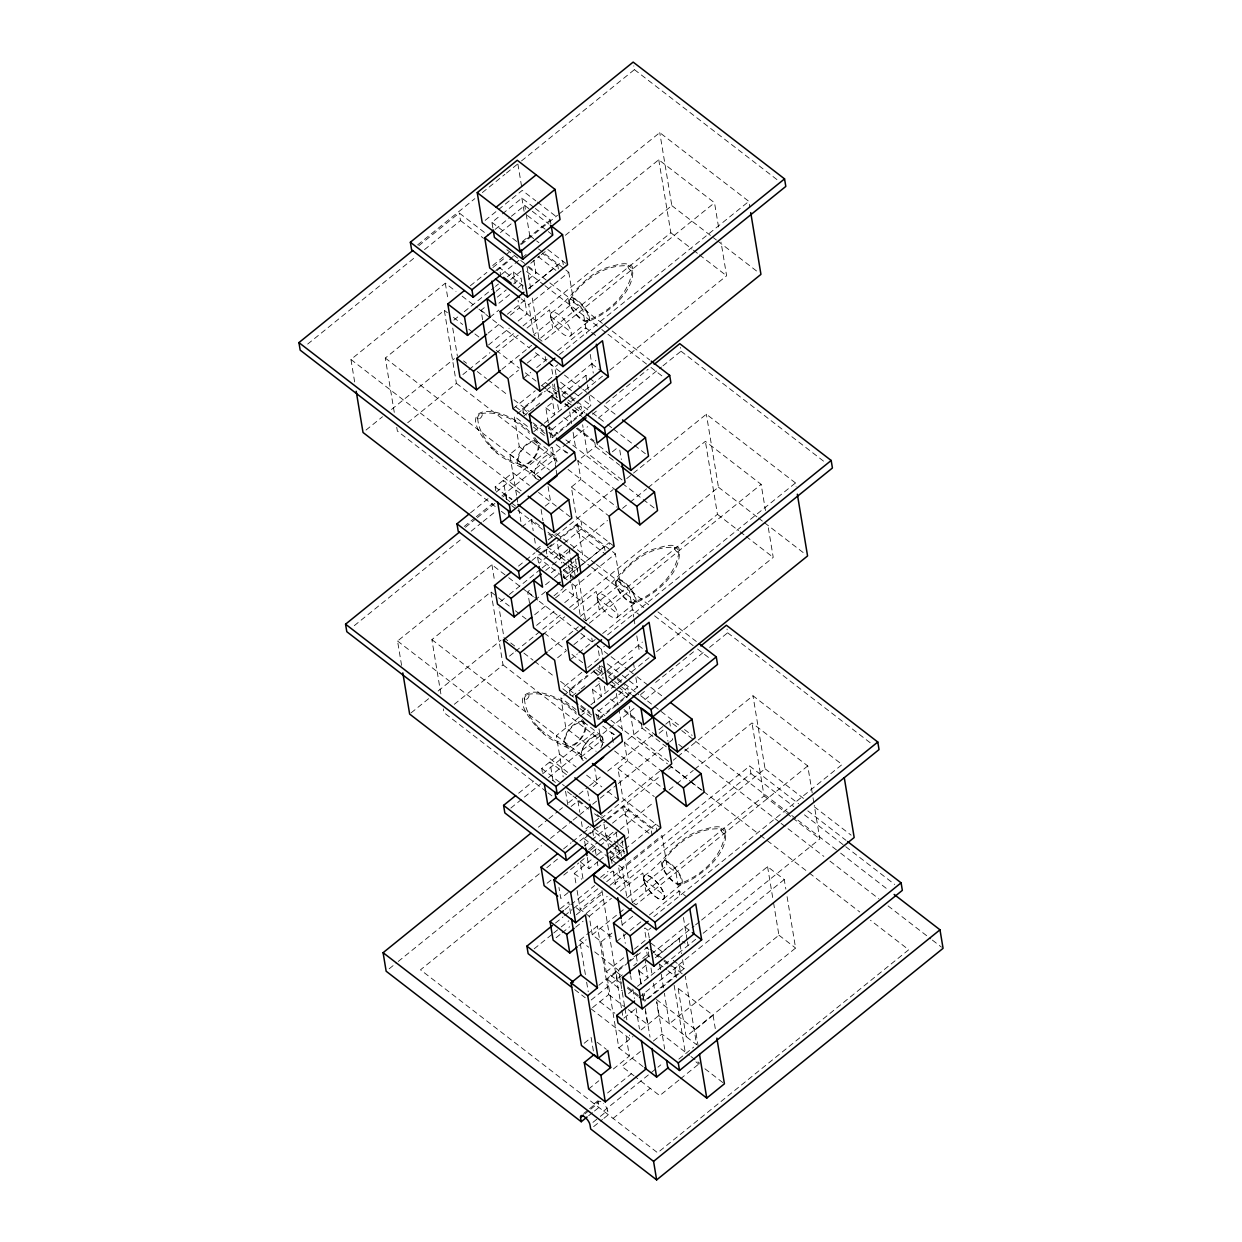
<?xml version="1.0" encoding="UTF-8"?>
<svg xmlns="http://www.w3.org/2000/svg" width="1242" height="1242" viewBox="0 0 1242 1242"><rect width="100%" height="100%" fill="white"/><g stroke="black" fill="none" stroke-linecap="round" stroke-linejoin="round"><path stroke-width="0.75" stroke-dasharray="5 3.75" d="M632.271 270.477C628.918 294.401 608.456 312.627 586.705 320.793A13.786 5.061 51 0 1 570.326 304.833A13.786 5.061 51 0 1 580.138 303.312A13.786 5.061 51 0 1 586.705 320.793M678.893 552.053C675.524 575.977 655.077 594.188 633.327 602.37A13.786 5.061 51 0 1 616.932 586.41A13.786 5.061 51 0 1 626.744 584.889A13.786 5.061 51 0 1 633.327 602.37M725.157 833.522C721.788 857.446 701.342 875.672 679.591 883.838A13.786 5.061 51 0 1 663.197 867.879A13.786 5.061 51 0 1 673.009 866.357A13.786 5.061 51 0 1 679.591 883.838M570.202 299.105C582.684 279.993 604.699 264.236 628.359 265.819M616.808 580.682C629.29 561.57 651.32 545.797 674.965 547.396M663.073 862.15C675.555 843.039 697.585 827.265 721.229 828.864M417.623 244.891L474.832 198.642M482.362 192.557L504.935 174.299M506.441 173.088L519.994 162.128M521.5 160.917L634.414 69.63L633.793 65.873M418.802 245.699L459.245 213.003L488.432 235.514M307.674 344.081L415.542 256.877M424.531 249.595L460.503 220.533L459.245 213.003M485.187 220.346L497.048 210.767M498.523 209.572L522.245 190.399L535.861 200.894M492.857 228L491.91 222.349L500.914 215.083M502.405 213.872L521.888 198.115L533.843 207.336M495.092 229.428L509.919 217.443M511.393 216.248L524.745 205.458L530.784 210.115M500.402 232.565L512.387 222.877M354.653 381.931L350.943 359.481L445.304 283.192L456 291.435M492.67 265.54L508.972 252.359M522.323 241.569L529.729 235.576L525.677 211.109M520.305 244.239L550.268 220.02L535.333 208.485M470.361 285.738L486.895 272.371M492.903 267.511L504.92 257.793M521.454 244.426L557.534 215.254M559.04 214.043L659.75 132.63L748.864 201.375L749.795 206.995M394.273 412.344L385.284 358.069L444.325 310.329L447.384 312.689M495.744 270.492L514.39 255.433M496.878 270.678L511.704 258.693M501.457 274.42L520.802 258.771M522.292 257.575L526.763 253.958M453.858 320.11L458.314 316.493M464.275 311.68L494.021 287.616M495.511 286.421L498.492 284.014M507.419 276.795L513.365 271.982L520.957 277.835M496.117 291.265L501.784 286.685M510.679 279.497L521.05 271.113M530.753 263.257L539.789 255.961M541.295 254.734L547.318 249.875M565.389 235.266L658.757 159.768L714.523 202.788L718.87 228.994M482.61 319.737L481.042 310.283L485.498 306.681M497.359 297.102L506.239 289.914M513.66 283.921L521.066 277.929L522.944 289.262M498.911 303.203L510.757 293.609M518.178 287.616L522.618 284.03M528.549 279.233L535.97 273.24L533.781 260.059M490.031 317.207L498.927 310.019M528.44 288.656L562.657 260.991L563.294 264.748M529.278 288.222L557.751 265.198L542.816 253.679M507.373 314.226L526.717 298.592M366.017 430.058L382.505 416.738M391.494 409.472L454.401 358.612M488.075 333.166L501.457 322.346M510.384 315.126L519.311 307.907L518.069 300.347M533.423 332.872L528.75 304.632L568.774 272.277L544.586 253.616M488.479 344.997L509.236 328.23M518.116 321.041L527.012 313.838L524.512 298.717M462.893 374.541L467.411 370.892M468.917 369.681L489.953 352.666M495.962 347.807L515.508 332.002M523.022 325.932L671.829 205.629L659.75 132.63M407.702 422.715L456.404 383.328L444.325 310.329M495.977 353.132L518.209 335.154M527.074 327.997L549.585 309.786L552.659 328.323M551.246 312.829C571.46 299.431 583.15 274.948 607.602 267.387C614.883 265.897 625.751 260.525 632.225 266.425C637.332 290.1 607.586 314.288 587.404 321.802A15.028 5.527 51 0 1 569.535 304.399A15.028 5.527 51 0 1 580.231 302.738A15.028 5.527 51 0 1 587.404 321.802M568.774 272.277L573.757 302.396L533.734 334.75L542.723 341.69L714.523 202.788M501.939 369.34L531.654 345.307M540.72 337.979L670.851 232.766L658.757 159.768M509.499 377.397L518.395 370.209M527.291 363.021L540.643 352.231M570.559 335.806L588.708 321.135M523.317 378.391L530.753 372.383M536.715 367.57L547.117 359.14M557.534 350.725L585.805 327.872L596.424 336.054M559.474 354.498L748.864 201.375M556.028 374.711L554.77 367.151L557.736 364.76M513.008 408.727L535.24 390.749M541.17 385.952L553.032 376.373L551.169 365.07M523.643 413.974L522.711 408.323L542.18 392.581M517.231 413.865L545.393 391.09M546.868 389.895L552.799 385.098M523.953 415.853L528.455 412.22M529.946 411.009L534.448 407.376M535.939 406.165L541.931 401.321M554.553 393.869L595.834 360.49M548.312 422.823L545.828 407.764L553.233 401.771M562.129 394.568L585.851 375.394L594.825 382.334M533.827 431.642L542.77 424.407M544.26 423.212L602.448 376.171M609.915 370.132L726.617 275.786L721.028 242.097M516.563 495.294L509.779 454.37L519.296 446.685L514.266 416.256L529.371 427.916M552.333 437.758L551.091 430.229L581.054 405.994L582.312 413.524L552.333 437.758L549.352 435.445M589.282 396.105L590.835 405.529L550.811 437.883L548.622 424.702M495.775 490.668L495.139 486.895L512.806 472.612L529.449 485.451M470.516 512.853L488.587 498.244M496.117 492.158L551.821 447.12M592.465 414.269L598.489 409.394M606.003 403.308L648.169 369.231M464.244 526.468L474.77 517.945M476.276 516.734L492.841 503.336M501.877 496.039L565.11 444.915M566.616 443.704L587.683 426.658M598.225 418.15L661.458 367.027M662.964 365.816L681.02 351.207L680.399 347.434M465.408 527.276L475.903 518.799M477.394 517.588L495.372 503.057M502.87 497.002L505.867 494.564L511.999 499.315M534.433 475.5L556.168 457.925M354.296 625.658L462.164 538.438M471.153 531.172L481.632 522.696M483.138 521.485L496.629 510.586M614.138 546.309L576.335 517.153L571.351 487.035L580.868 479.334L577.794 460.798L595.461 446.515L594.204 438.954M545.176 506.162L550.61 501.768L547.582 483.526M612.368 451.84L617.802 447.446M521.826 527.074L531.328 519.389L541.916 527.555M401.585 665.386L397.549 641.043L491.925 564.753L507.202 576.552M536.311 549.507L542.242 544.726M548.172 539.928L555.593 533.936M518.473 566.104L524.481 561.244M525.987 560.018L535.007 552.737M536.513 551.51L542.521 546.651M556.043 535.721L613.16 489.534M626.698 478.605L706.356 414.207L795.485 482.952L796.091 486.693M440.879 693.921L431.89 639.63L490.947 591.906L497.048 596.626M531.949 560.484L539.385 554.475M540.875 553.264L553.497 543.049M560.22 537.631L581.054 520.786L582.296 528.316L539.152 563.2M538.5 562.688L537.569 557.037L542.009 553.451M543.499 552.255L577.592 524.683L610.847 550.346M500.464 601.671L507.9 595.663M509.391 594.452L540.643 569.193M542.133 567.998L548.079 563.185M554.041 558.372L559.987 553.559L576.661 566.43L563.278 577.251M567.765 549.647L559.614 556.23L557.161 541.403M545.735 570.404L607.493 520.491M622.553 508.304L628.576 503.445M630.082 502.218L646.647 488.836M648.153 487.609L705.378 441.345L761.144 484.364L765.476 510.571M529.542 603.193L527.664 591.86L532.104 588.258M551.37 572.686L557.301 567.889M545.517 584.78L552.923 578.788M554.413 577.577L561.819 571.584M563.309 570.388L579.61 557.208M545.533 591.596L536.637 598.784L527.664 591.86M564.644 578.648L578.027 567.827M579.517 566.616L609.279 542.568L609.9 546.325M575.325 576.661L574.394 571.01L580.387 566.166M581.893 564.955L604.357 546.775L575.977 524.885L577.235 532.414L605.615 554.305M553.979 595.803L562.905 588.584M411.133 712.846L429.111 698.299M438.1 691.033L501.007 640.173M534.681 614.743L548.079 603.907M555.516 597.899L565.933 589.484L582.607 602.339M580.045 614.448L575.356 586.208L615.38 553.839L612.368 551.51M536.575 625.378L555.842 609.791M564.737 602.603L573.633 595.415L571.755 584.082M509.515 656.118L514.017 652.469M515.523 651.258L562.129 613.579M569.643 607.509L718.45 487.206L706.356 414.207M454.308 704.292L503.026 664.905L490.947 591.906M542.583 634.709L564.831 616.731M573.68 609.558L596.191 591.363L599.265 609.9M597.868 594.406C618.081 581.008 629.772 556.509 654.208 548.964C661.505 547.474 672.357 542.102 678.831 547.986C683.954 571.677 654.208 595.865 634.01 603.379A15.028 5.527 51 0 1 616.156 585.976A15.028 5.527 51 0 1 626.837 584.314A15.028 5.527 51 0 1 634.01 603.379M580.356 616.327L620.379 583.973L615.38 553.839M548.545 650.901L578.384 626.791M585.836 620.752L717.457 514.343L705.378 441.345M589.329 623.251L761.144 484.364M557.596 657.779L566.492 650.591M573.913 644.598L587.249 633.808M617.181 617.383L635.33 602.712M569.938 659.968L577.375 653.944M578.865 652.749L595.228 639.521M602.665 633.498L632.426 609.434L640.003 615.287M607.586 634.848L795.485 482.952M602.323 654.394L601.376 648.728L604.342 646.337M581.861 672.326L562.16 688.254L574.27 697.585M587.792 667.528L599.653 657.934L597.775 646.647M570.249 695.551L569.317 689.9L587.295 675.369M563.79 695.473L598.365 667.528M572.065 696.219L579.564 690.164M581.054 688.953L585.556 685.32M597.542 675.632L600.538 673.195L599.296 665.665L605.258 670.276M601.175 675.431L642.44 642.067M594.623 702.506L592.434 689.326L599.855 683.333M608.735 676.145L632.457 656.971L633.078 660.744M581.924 712.008L589.391 705.984M590.882 704.773L649.054 657.748M656.521 651.708L773.223 557.363L767.96 525.537M579.207 717.177L556.354 735.652L563.169 776.871M580.682 715.966L588.103 709.974M635.888 677.682L637.441 687.105L597.418 719.46L596.176 711.93M598.955 719.32L628.918 695.101L627.676 687.571L597.697 711.79L598.955 719.32L595.958 717.022M542.381 772.245L541.76 768.456L559.412 754.189L576.071 767.028M518.644 793.203L533.687 781.032M542.723 773.735L596.921 729.908M640.577 694.62L645.095 690.971M655.636 682.448L694.775 650.808M510.85 808.045L540.969 783.702M548.483 777.616L634.305 708.235M644.831 699.712L703.546 652.252M709.57 647.377L727.641 632.783L727.02 629.011M581.039 757.061L602.789 739.487M660.76 827.886L622.956 798.73L617.973 768.596L627.474 760.911L624.415 742.374L642.067 728.091L640.825 720.531M538.36 827.172L547.396 819.86M548.917 818.633L557.953 811.321M559.459 810.11L562.471 807.673M568.51 802.798L577.546 795.485M579.067 794.259L588.103 786.947M589.608 785.736L601.671 775.986M607.695 771.111L652.919 734.55M658.959 729.675L669.5 721.136L680.197 729.396M593.148 786.636L597.216 783.345L594.763 768.519M663.057 730.125L656.257 735.606L624.509 711.123M571.149 806.446L577.949 800.95L588.522 809.116M389.181 968.791L396.71 962.705M398.216 961.479L541.434 845.709M550.47 838.397L561.027 829.873M562.533 828.647L571.584 821.335M573.09 820.124L591.176 805.499M592.682 804.273L598.706 799.398M600.212 798.187L616.793 784.773M618.314 783.562L668.056 743.337M669.562 742.126L672.574 739.689L671.969 735.978M585.898 828.693L588.863 826.287M594.794 821.49L602.199 815.513M563.589 848.891L571.103 842.806M572.609 841.595L581.613 834.298M583.119 833.087L590.633 827.017M601.159 818.509L659.781 771.111M673.304 760.182L676.316 757.744M677.822 756.533L752.978 695.768L842.092 764.529L652.702 917.636M539.276 873.794L420.495 969.831L657.623 1152.747L908.725 949.757L870.471 920.26M546.806 867.723L558.822 857.989M579.874 840.974L598.644 825.821M606.826 819.208L659.564 776.545M668.584 769.264L671.596 766.826L689.947 780.985M585.432 846.144L584.175 838.614L588.63 835.028M590.105 833.817L606.422 820.636M607.897 819.441L624.198 806.26L657.142 831.674L655.885 824.129L625.363 848.814M584.268 845.973L590.229 841.176M591.72 839.965L607.4 827.281M612.539 823.12L628.918 809.893L627.66 802.363M547.085 883.248L551.541 879.647M588.739 849.559L597.666 842.355M599.156 841.144L606.593 835.136L612.663 839.809M590.369 850.289L594.732 846.765L596.005 854.372M613.02 832.311L606.236 837.807L603.472 821.117M563.744 875.113L578.803 862.942M580.309 861.715L584.827 858.067M592.356 851.981L598.38 847.106M599.886 845.895L654.099 802.053M669.159 789.881L675.182 785.006M676.688 783.795L693.253 770.397M694.759 769.186L751.984 722.922L807.75 765.941L812.703 795.889M575.838 882.876L574.27 873.421L595.027 856.654M596.517 855.443L602.432 850.661M582.948 878.498L580.185 861.808L589.174 868.748L598.054 861.56M599.544 860.349L605.475 855.567M606.95 854.356L623.267 841.176M624.742 839.98L629.197 836.394L624.198 806.26M568.231 892.501L560.779 898.525L558.947 887.393M609.884 858.827L623.282 847.991L614.185 840.974M611.25 860.225L624.648 849.404M560.359 908.709L568.712 901.971L570.885 915.075M600.6 877.38L608.037 871.372M564.924 909.548L569.395 905.93M570.885 904.735L594.685 885.484M603.612 878.265L612.539 871.046L629.228 883.916M626.651 896.025L621.978 867.77L662.002 835.416L666.985 865.55L675.974 872.474L679.979 896.693M555.5 923.039L563.03 916.953M564.536 915.727L572.05 909.641M573.556 908.43L599.156 887.735M606.686 881.649L749.702 766.035L798.637 803.776M621.357 983.54L606.236 971.865L601.252 941.747L592.279 934.822L589.205 916.27L580.216 909.346L602.463 891.368M609.869 885.375L620.239 876.992L618.361 865.643M534.153 948.826L552.224 934.217M553.73 933.006L559.754 928.131M561.26 926.92L568.789 920.834M576.319 914.749L603.41 892.843M613.952 884.32L750.944 773.564L749.702 766.035M556.121 937.679L560.639 934.046M562.145 932.82L569.659 926.749M586.193 913.382L607.229 896.367M616.249 889.07L765.056 768.767L752.978 695.768M575.651 927.231L583.103 921.207M589.05 916.394L611.437 898.292M620.301 891.135L642.813 872.94L645.887 891.477M644.132 875.874C664.346 862.476 676.036 837.993 700.472 830.432C707.769 828.942 718.621 823.57 725.095 829.454C730.218 853.145 700.472 877.333 680.274 884.847A15.028 5.527 51 0 1 662.421 867.444A15.028 5.527 51 0 1 673.102 865.783A15.028 5.527 51 0 1 680.274 884.847M626.962 897.904L666.985 865.55M585.386 974.582L579.719 940.318L597.371 926.035L613.858 938.75M578.756 945.752L586.208 939.713M592.17 934.884L623.5 909.563M632.457 902.329L764.078 795.92L751.984 722.922M807.75 765.941L635.951 904.828L631.448 901.366M601.252 941.747L613.113 932.152M622.009 924.964L633.87 915.385M663.445 898.851L681.594 884.18M616.544 941.545L641.835 921.083M649.395 914.981L679.032 891.011L686.531 896.786M649.255 937.865L647.998 930.305L650.963 927.898M606.236 971.865L625.518 956.293M634.398 949.105L646.259 939.511L644.396 928.209M598.892 985.248L625.673 963.59M627.163 962.395L639.071 952.769M643.03 1066.599L618.827 1047.922L607.493 979.41L628.964 962.038M629.725 961.432L643.061 950.642M644.551 949.447L647.517 947.041L649.721 960.377M591.208 999.996L623.189 974.147M633.715 965.639L636.711 963.218M642.719 958.358L649.24 953.08M644.955 959.29L689.062 923.644M592.527 1007.65L608.72 994.563L597.371 926.035M658.074 955.191L694.076 926.082M695.567 924.871L700.069 921.238M701.575 920.027L767.572 866.668L784.245 879.538L785.829 889.055M641.229 984.083L639.056 970.902L647.951 963.714M655.357 957.722L679.079 938.548L685.056 943.159M628.545 993.584L635.997 987.561M637.488 986.35L695.675 939.309M703.143 933.285L819.844 838.94L814.255 805.235M784.245 879.538L674.748 968.061L676.331 977.578M639.025 997.404L679.203 964.925L680.445 972.455L644.738 1001.331M584.206 1043.233L591.161 1037.613L593.676 1052.781M639.506 997.528L644.039 1001.036L684.063 968.667L681.874 955.486M623.903 1018.161L637.301 1007.34M618.827 1047.922L632.954 1036.511M641.058 1029.944L658.85 1015.568L656.645 1002.247M588.63 1089.017L598.815 1080.788M613.377 1069.02L629.383 1056.073L625.611 1033.235M773.564 902.825L778.92 935.179L669.407 1023.718L664.377 993.258M640.484 1051.446L621.9 1066.459L634.057 1075.836M653.354 1041.044L661.924 1034.105L689.543 1055.421M594.173 1103.812L598.644 1100.195M607.555 1092.991L631.355 1073.756M583.756 1113.437L588.18 1109.867M589.639 1108.671L598.473 1101.545M584.951 1113.888L589.36 1110.317M590.835 1109.137L598.194 1103.175A6.924 2.546 51 0 1 601.019 1101.763M787.086 896.662L795.594 948.05L686.096 1036.573L677.589 985.185M588.599 1115.782L593.008 1112.211M594.483 1111.016L598.908 1107.445L598.194 1103.175M698.252 1046.696L695.411 1029.571L713.079 1015.288L675.632 986.396M603.628 1111.093L656.521 1068.337M657.95 1067.173L660.806 1064.86M592.931 1122.364L598.815 1117.614M600.29 1116.418L607.649 1110.472A6.924 2.546 51 0 0 603.457 1103.657M593.629 1126.634L602.463 1119.492M603.938 1118.312L608.347 1114.742L607.649 1110.472M678.862 1059.1L693.688 1047.13M613.082 1118.39L650.249 1088.334M678.97 1080.043L659.704 1095.63L635.392 1076.876M680.445 1078.848L698.237 1064.472M480.809 413.679C499.113 410.264 517.169 420.541 529.558 433.334M527.602 694.433C545.921 691.002 563.977 701.28 576.35 714.088M520.227 464.71L508.257 459.618L496.101 450.784M567.035 745.464L555.05 740.372L542.909 731.522M495.263 451.529C507.435 463.359 525.226 465.952 536.653 478.946M542.055 732.283C554.227 744.098 572.019 746.706 583.461 759.7A15.028 7.607 -52.4 0 1 584.609 744.905A15.028 7.607 -52.4 0 1 599.436 734.767A15.028 7.607 -52.4 0 1 600.864 747.793M634.414 69.63L778.16 180.525M671.829 205.629L716.386 240.001M717.923 241.181L757.884 272.014M670.851 232.766L691.949 249.052M693.455 250.216L697.973 253.694M699.479 254.858L726.617 275.786M537.367 202.058L557.021 217.21M532.306 211.28L548.933 224.119M527.369 215.487L546.79 230.469M548.281 231.617L552.768 235.08M681.02 351.207L824.781 462.102M529.729 235.576L538.888 242.656M547.8 249.533L567.532 264.748M538.531 248.943L543.111 252.483M538.081 256.597L556.012 270.43M491.91 222.349L518.799 243.09M506.86 249.735L526.825 265.136M528.362 266.316L548.327 281.717M549.864 282.912L649.706 359.916M528.471 267.465L535.97 273.24M573.757 302.396L582.746 309.336L586.752 333.539M460.503 220.533L483.526 238.309M526.546 271.486L543.437 284.511M544.974 285.691L600.259 328.354M601.796 329.534L606.407 333.089M607.943 334.269L649.411 366.266M650.948 367.446L663.228 376.931M523.301 285.986L499.393 267.542L500.65 275.072M550.641 316.399L571.165 332.235M521.19 298.794L528.75 304.632M519.311 307.907L536.001 320.778M591.751 363.782L600.74 370.721M718.45 487.206L756.859 516.827M758.396 518.023L763.007 521.578M764.544 522.758L804.49 553.575M481.042 310.283L487.035 314.894M548.778 362.54L554.77 367.151M462.117 296.155L477.394 307.938M478.915 309.118L491.149 318.542M492.67 319.722L529.34 348.008M535.457 352.728L562.952 373.935M564.489 375.115L581.287 388.094M582.824 389.258L588.925 393.978M590.462 395.158L602.68 404.582M604.202 405.761L616.436 415.201M560.592 382.194L578.741 396.198M584.78 400.856L590.835 405.529M592.543 412.934L606.158 423.444M607.664 424.609L612.213 428.117M613.719 429.282L645.498 453.796M557.301 386.231L567.889 394.397M569.395 395.561L575.45 400.235M576.956 401.399L589.05 410.729M561.632 391.013L569.1 396.772M570.606 397.921L578.073 403.681M717.457 514.343L738.555 530.629M740.061 531.778L744.595 535.271M746.1 536.435L773.223 557.363M545.44 382.52L556.028 390.687M562.083 395.36L566.616 398.853M568.137 400.033L571.165 402.361M577.22 407.034L584.78 412.872M556.913 393.931L553.916 391.634L552.674 384.104M567.361 402.004L573.338 406.615M574.829 407.764L582.312 413.524M453.501 317.409L462.676 324.488M468.793 329.208L473.373 332.747M474.91 333.927L479.49 337.451M496.303 350.43L519.249 368.129M525.366 372.848L536.063 381.092M542.18 385.812L557.472 397.611M565.11 403.51L571.227 408.23M572.764 409.41L581.924 416.489M546.682 390.05L549.709 392.379M564.846 404.054L570.901 408.727M572.407 409.891L579.967 415.728M563.806 417.529L571.367 423.351M577.406 428.024L594.049 440.848M576.381 428.381L597.573 444.729M599.063 445.878L609.651 454.044M545.828 407.764L554.801 414.688L551.727 396.151M595.461 446.515L619.665 465.207M622.087 479.94L587.311 453.113L582.607 424.748M463.499 360.894L466.557 363.254M477.254 371.513L486.429 378.577M487.951 379.757L507.807 395.08M513.924 399.8L529.201 411.583M549.073 426.906L558.232 433.97M565.871 439.87L620.876 482.3M622.397 483.48L654.487 508.226M522.711 408.323L527.182 411.785M548.095 427.916L551.091 430.229M515.539 406.677L527.648 416.023M548.84 432.356L554.895 437.029M532.911 422.777L543.375 430.834M534.184 425.059L547.784 435.554M567.811 453.097L564.97 450.908L565.576 454.603M577.794 460.798L615.597 489.953M533.439 427.046L545.548 436.392M556.137 444.558L568.246 453.904M536.808 441.236L553.948 454.463M456.404 383.328L558.853 462.366M568.029 469.445L616.948 507.186M519.296 446.685L549.538 470.019M571.351 487.035L609.154 516.191M385.284 358.069L544.291 480.732M509.779 454.37L541.543 478.869M727.641 632.783L871.387 743.679M538.5 492.437L571.817 518.147M350.943 359.481L522.059 491.49M519.932 493.136L503.289 480.297L506.425 499.206M556.54 533.672L594.949 563.294M596.486 564.473L648.697 604.761M657.918 611.871L696.312 641.493M495.139 486.895L511.797 499.734M620.379 583.973L629.352 590.897L633.684 617.01M505.929 498.632L510.198 501.939M511.626 503.041L515.896 506.332M552.007 534.2L556.556 537.693M547.955 532.213L554.01 536.886M511.72 505.665L516.33 509.22M517.867 510.4L542.428 529.356M548.576 534.091L553.187 537.646M580.837 558.978L590.043 566.088M591.58 567.268L643.806 607.555M654.55 615.846L696.017 647.843M697.554 649.023L709.85 658.508M495.232 506.565L397.362 431.067L396.741 427.326M501.349 511.285L505.929 514.809M547.21 546.651L568.603 563.169M570.14 564.349L577.778 570.249M566.926 565.25L546.014 549.119L546.946 554.755M568.417 566.399L574.394 571.01M563.697 569.317L575.636 578.539M563.526 570.513L574.115 578.663M597.247 597.976L617.786 613.812M537.569 557.037L561.757 575.698M563.263 576.878L570.823 582.7M572.345 583.864L575.356 586.208M638.372 645.359L647.346 652.283M583.352 618.64L586.333 620.953M765.056 768.767L803.465 798.404M814.224 806.71L851.112 835.152M595.399 644.101L601.376 648.728M508.723 577.716L537.755 600.119M539.292 601.299L595.818 644.909M597.34 646.088L609.574 655.512M611.095 656.692L627.909 669.655M629.43 670.835L635.547 675.555M637.068 676.735L649.287 686.158M650.824 687.338L666.1 699.122M807.812 810.855L846.035 840.353M750.944 773.564L793.762 806.601M804.474 814.861L844.234 845.523M845.755 846.702L894.69 884.459M607.214 663.771L620.814 674.266M622.335 675.431L637.441 687.105M640.67 695.675L652.764 705.021M654.286 706.186L678.505 724.862M684.544 729.535L692.12 735.373M605.428 668.972L600.895 665.479L603.084 678.66M606.95 670.137L616.016 677.138M617.522 678.303L638.698 694.635M606.764 671.425L615.721 678.349M617.212 679.498L624.679 685.258M681.734 730.575L693.952 739.999M695.489 741.179L790.238 814.271M791.759 815.451L796.339 818.99M797.876 820.17L839.142 851.996M840.663 853.176L888.03 889.722M764.078 795.92L785.177 812.19M786.683 813.355L791.201 816.848M792.707 818.012L819.844 838.94M598.101 668.755L602.634 672.264M608.689 676.921L613.237 680.43M614.743 681.594L631.402 694.433M595.834 669.562L600.538 673.195M610.986 681.268L616.963 685.879M618.469 687.028L628.918 695.101M498.585 597.806L509.282 606.049M515.399 610.769L526.111 619.028M544.446 633.187L565.855 649.706M571.972 654.41L582.684 662.669M593.381 670.928L599.498 675.648M611.732 685.087L617.848 689.807M619.37 690.987L627.489 697.243M593.288 671.611L597.837 675.12M609.946 684.466L626.589 697.305M678.691 744.393L683.271 747.932M684.808 749.112L779.541 822.204M781.078 823.384L823.865 856.39M829.982 861.11L878.886 898.835M888.046 905.899L930.832 938.921M932.369 940.101L941.529 947.165M610.412 699.106L617.973 704.928M624.027 709.601L643.682 724.754M592.434 689.326L601.423 696.265L598.955 681.423M642.067 728.091L666.286 746.768M668.693 761.517L633.917 734.69L629.228 706.325M691.483 782.165L702.196 790.424M703.717 791.604L758.8 834.096M760.321 835.276L807.75 871.868M809.287 873.048L859.774 911.985M514.7 646.011L504.004 637.751L499.051 607.804M523.876 653.075L533.035 660.154M534.572 661.334L554.429 676.657M560.546 681.361L574.285 691.98M597.216 709.663L604.854 715.547M610.955 720.267L667.497 763.877M669.019 765.056L688.875 780.38M690.412 781.56L701.109 789.803M569.317 689.9L573.804 693.362M595.446 713.933L601.501 718.606M581.023 705.503L589.981 712.411M580.79 706.62L594.406 717.131M614.433 734.674L611.576 732.47L613.424 743.601M624.415 742.374L662.203 771.53M580.045 708.623L592.155 717.969M602.758 726.135L614.852 735.481M575.993 709.492L560.872 697.833L565.855 727.952L596.098 751.286M583.6 721.99L600.74 735.217M503.026 664.905L610.055 747.482M614.65 751.022L662.033 787.568M617.973 768.596L654.255 796.588M431.89 639.63L586.581 758.971M586.628 775.179L601.796 786.869M607.85 791.542L618.438 799.708M397.549 641.043L568.681 773.052M778.92 935.179L795.594 948.05M566.538 774.697L549.911 761.874L553.032 780.783M541.76 768.456L564.458 785.969M552.535 780.209L555.391 782.413M571.413 794.771L565.358 790.114L568.122 806.788M572.919 795.936L577.468 799.444M578.974 800.609L583.523 804.117M597.123 814.597L601.687 818.121M594.576 813.789L600.631 818.447M546.433 791.666L443.984 712.644L443.363 708.887M547.955 792.846L552.55 796.386M594.142 828.476L624.4 851.81M613.424 846.733L592.62 830.681L593.567 836.332M614.914 847.882L620.86 852.462L621.481 856.235M610.21 850.832L620.612 858.843M610.148 852.074L620.736 860.24M643.868 879.553L664.392 895.389M584.175 838.614L621.978 867.77M684.979 926.936L693.967 933.86M574.27 873.421L581.753 879.196M645.002 927.991L647.998 930.305M650.979 943.144L664.408 953.514M673.257 960.33L684.063 968.667M650.529 949.385L682.277 973.868M648.961 949.462L645.98 947.18L647.237 954.71L650.203 957.008M654.907 954.058L662.328 959.787M663.818 960.935L671.239 966.664M659.114 963.87L666.55 969.614M668.025 970.747L675.462 976.476L674.22 968.946M576.288 907.809L582.358 912.497M639.056 970.902L648.029 977.827L645.266 961.153M579.719 940.318L588.708 947.242M594.701 951.869L618.671 970.359L624.648 1006.532M656.459 999.515L695.411 1029.571M620.395 974.908L615.939 971.477L617.181 979.007L621.637 982.438M627.583 987.033L640.95 997.342M642.44 998.49L645.405 1000.773L644.163 993.243M627.412 988.197L637.984 996.363M658.85 1015.568L696.653 1044.724L685.305 976.212M607.493 979.41L622.599 991.069M691.002 1056.538L699.727 1063.261M608.72 994.563L626.698 1008.426M628.204 1009.575L647.672 1024.603L645.467 1011.283M695.955 1061.863L698.951 1064.161M704.944 1068.788L724.428 1083.816M599.886 1001.704L614.868 1013.255M574.704 989.61L585.215 997.73M591.052 1008.83L630.005 1038.886L629.383 1035.083M597.231 1042.302L606.329 1049.319M477.658 418.135C478.356 429.701 484.97 440.196 493.167 448.02M529.387 431.626C503.181 403.634 447.927 400.7 492.251 448.719M524.466 698.889C525.149 710.44 531.762 720.934 539.96 728.775M576.195 712.365C549.989 684.389 494.735 681.439 539.059 729.473M491.506 446.483L497.825 452.383M490.497 447.073L497.079 453.237M538.314 727.222L544.633 733.137M537.289 727.828L543.887 733.991M534.743 437.541L538.267 442.602A15.028 7.607 -52.4 0 1 526.825 464.71A15.028 7.607 -52.4 0 1 519.389 453.144A15.028 7.607 -52.4 0 1 538.267 442.602M533.579 437.976L537.429 443.503A13.786 6.971 -52.4 0 1 526.934 463.778A13.786 6.971 -52.4 0 1 520.119 453.175A13.786 6.971 -52.4 0 1 537.429 443.503M582.42 719.553L585.06 723.341A15.028 7.607 -52.4 0 1 573.633 745.464A15.028 7.607 -52.4 0 1 566.197 733.898A15.028 7.607 -52.4 0 1 585.06 723.341M581.349 720.112L584.221 724.241A13.786 6.971 -52.4 0 1 573.742 744.532A13.786 6.971 -52.4 0 1 566.911 733.913A13.786 6.971 -52.4 0 1 584.221 724.241M813.013 797.752L813.945 803.372M767.572 866.668L773.238 900.931M669.5 721.136L670.432 726.71M619.789 450.132L621.342 459.587M666.395 731.709L667.963 741.163M713.079 1015.288L715.283 1028.624M590.198 354.343L593.288 373.066M633.994 618.889L634.926 624.571M636.804 635.904L639.599 652.78M683.426 917.481L687.137 939.915M687.447 941.762L688.052 945.472M585.851 375.394L587.093 382.94M587.404 384.818L588.956 394.226M633.389 662.623L634.646 670.152M679.079 938.548L679.7 942.305M680.011 944.199L681.563 953.608M550.268 220.02L550.889 223.777M557.751 265.198L558.372 268.971M604.357 546.775L604.994 550.548M674.127 985.248L685.475 1053.759M569.705 411.894L571.537 423.025M573.105 432.433L575.915 449.449M616.311 693.471L618.159 704.602M618.78 708.344L622.847 732.92M659.642 964.708L660.899 972.315M661.225 974.225L664.051 991.349M656.785 1001.425L664.656 1049.009M517.883 164.037L521.624 186.626M524.745 205.458L525.366 209.215M554.289 383.902L556.463 397.083M557.705 404.613L558.962 412.142M577.592 524.683L582.576 554.817M604.326 686.189L605.568 693.719M650.979 967.984L652.236 975.591M653.494 983.214L655.077 992.731M521.888 198.115L524.077 211.295M545.176 356.516L545.781 360.227M591.782 638.093L592.403 641.803M526.981 266.316L530.986 290.519M532.244 298.08L539.059 339.314M575.434 559.009L577.608 572.096M578.85 579.657L585.681 620.891M622.056 840.586L624.214 853.673M624.524 855.567L632.302 902.453M552.364 447.322L555.842 468.234M556.152 470.144L557.099 475.841M569.131 548.545L570.373 556.074M570.683 557.953L573.493 574.906M598.986 728.868L601.78 745.821M616.048 832L616.995 837.651M617.305 839.53L619.789 854.589M642.797 993.491L644.039 1001.036M645.281 1008.566L650.016 1037.117M636.323 956.092L637.27 961.789M638.528 969.412L641.058 984.642M642.626 994.159L643.899 1001.766M568.619 565.172L571.444 582.188M615.24 846.733L617.119 858.082M611.421 859.635L612.042 863.438M613.315 871.046L616.141 888.17M621.497 920.524L622.444 926.221M623.701 933.844L625.285 943.346M630.641 975.7L631.262 979.503M632.846 989.02L634.414 998.537M635.982 1008.054L639.459 1028.981M513.365 271.982L515.244 283.331M559.987 553.559L561.555 563.014M563.433 574.347L564.054 578.135M606.593 835.136L608.471 846.47M610.039 855.924L610.676 859.712M624.974 1008.426L626.853 1019.853M541.093 509.453L542.971 520.802M587.714 791.03L589.267 800.485M597.262 861.979L597.883 865.798M601.982 890.53L621.512 1008.504M621.823 1010.398L622.77 1016.111M531.328 519.389L533.206 530.676M534.448 538.221L535.69 545.75M577.949 800.95L579.812 812.252M581.38 821.676L582.622 829.206M587.295 857.446L589.174 868.748M516.874 497.188L517.805 502.855M518.752 508.537L520.895 521.516M577.095 890.436L580.216 909.346M505.867 494.564L506.798 500.215M586.643 982.189L588.227 991.706M445.304 283.192L448.098 300.036M452.74 328.105L457.398 356.19M491.925 564.753L494.394 579.735M538.702 479.474A15.028 7.607 -52.4 0 1 535.985 467.473A15.028 7.607 -52.4 0 1 550.284 454.075A15.028 7.607 -52.4 0 1 555.485 463.732M583.274 760.523A15.028 7.607 -52.4 0 1 590.385 739.006A15.028 7.607 -52.4 0 1 602.091 745.309M650.901 828.166L622.677 806.384L623.919 813.929L652.159 835.695L650.901 828.166M526.468 699.401A3.152 1.599 -52.4 0 0 528.875 694.759A3.152 1.599 -52.4 0 0 524.9 696.964A3.152 1.599 -52.4 0 0 526.468 699.401M479.66 418.647A3.152 1.599 -52.4 0 0 482.067 414.005A3.152 1.599 -52.4 0 0 478.108 416.225A3.152 1.599 -52.4 0 0 479.66 418.647M644.256 882.115A15.028 5.527 51 0 0 662.126 899.518A15.028 5.527 51 0 0 654.953 880.454A15.028 5.527 51 0 0 644.256 882.115M720.981 830.308A3.152 1.164 51 0 0 724.738 833.972A3.152 1.164 51 0 0 723.232 829.966A3.152 1.164 51 0 0 720.981 830.308M598.007 600.647A15.028 5.527 51 0 0 615.861 618.05A15.028 5.527 51 0 0 608.689 598.986A15.028 5.527 51 0 0 598.007 600.647M674.716 548.84A3.152 1.164 51 0 0 678.474 552.504A3.152 1.164 51 0 0 676.968 548.498A3.152 1.164 51 0 0 674.716 548.84M551.386 319.07A15.028 5.527 51 0 0 569.24 336.473A15.028 5.527 51 0 0 562.083 317.409A15.028 5.527 51 0 0 551.386 319.07M628.11 267.278A3.152 1.164 51 0 0 631.852 270.927A3.152 1.164 51 0 0 630.346 266.921A3.152 1.164 51 0 0 628.11 267.278M644.614 882.224A15.028 5.527 51 0 0 662.483 899.627A15.028 5.527 51 0 0 655.31 880.562A15.028 5.527 51 0 0 644.614 882.224"/><path stroke-width="1.5" d="M499.967 275.615L473.186 297.273L411.599 249.766L410.357 242.237L633.156 62.1L784.556 178.895L785.813 186.424L562.999 366.561L501.411 319.039L500.169 311.509L523.969 292.274M477.238 192.619L517.262 160.265L555.05 189.421L560.049 219.555L520.025 251.909L482.222 222.753L477.238 192.619L515.026 221.775L520.025 251.909M556.4 438.193L574.565 452.212L575.807 459.742L510.602 512.465L300.176 350.135L298.934 342.606L412.81 250.542M496.132 207.197L536.156 174.843M550.439 225.283L562.533 234.614L567.532 264.748L527.508 297.102L489.705 267.946L484.722 237.812L493.617 230.624M515.026 221.775L555.05 189.421M489.876 317.331L467.551 335.371L450.877 322.516L447.803 303.964L464.337 290.597M473.186 297.273L471.944 289.743L494.254 271.688M493.167 229.879L494.409 237.408L522.789 259.314L552.768 235.08L551.2 225.671M527.508 297.102L522.509 266.968L562.533 234.614M467.551 335.371L464.492 316.834L494.611 292.491M500.433 370.535L476.571 389.833L459.897 376.963L456.823 358.426L486.585 334.377M476.571 389.833L473.497 371.296L495.822 353.256M750.727 212.615L760.942 274.373L549.011 445.723L545.937 427.186L608.44 376.652L602.494 340.743L539.991 391.261L523.317 378.391L520.243 359.854L536.808 346.456M539.991 391.261L536.932 372.724L554.957 358.131M562.999 366.561L561.757 359.016L784.556 178.895M549.011 445.723L532.337 432.853L529.263 414.316L553.078 395.065M551.727 396.151L560.716 403.076L600.74 370.721L596.362 344.251M557.984 440.615L586.146 417.855M536.171 565.607L519.808 578.85L458.22 531.328L456.978 523.798L469.01 514.064M654.192 364.356L679.778 343.677L831.177 460.472L832.419 468.001L609.62 648.122L548.033 600.616L546.775 593.086L560.173 582.265M603.022 719.77L621.186 733.774L622.428 741.319L557.208 794.026L346.797 631.712L345.555 624.183L459.416 532.119M510.602 512.465L509.36 504.935L574.565 452.212M669.671 375.317L670.913 382.862L605.708 435.569L604.45 428.04L669.671 375.317L651.227 361.111M547.582 483.526L557.099 475.841M508.304 510.555L509.236 516.222L547.039 545.378L556.556 537.693L577.778 554.056L580.837 572.609L563.185 586.876L560.111 568.339L501.085 522.82L509.919 515.678M568.758 499.61L571.817 518.147L554.165 532.414L551.091 513.877L568.758 499.61L547.349 483.091M645.467 437.588L648.526 456.125L630.874 470.407L627.8 451.871L645.467 437.588L622.537 419.905M539.121 566.461L542.552 587.171L533.579 580.247L536.637 598.784L514.172 616.948L497.483 604.078L494.425 585.541L510.959 572.174M574.115 578.663L614.138 546.309L609.154 516.191L618.656 508.506L615.597 489.953L625.099 482.269L621.978 463.359M519.808 578.85L518.551 571.304L530.458 561.695M514.172 616.948L511.099 598.411L541.217 574.052M560.111 568.339L577.778 554.056M654.472 492.049L657.546 510.586L639.878 524.869L636.82 506.332L654.472 492.049L621.186 466.371M547.054 652.112L523.192 671.41L506.503 658.539L503.445 640.003L531.716 617.15M523.192 671.41L520.119 652.873L543.918 633.622M797.333 494.176L807.564 555.95L595.632 727.3L592.558 708.747L655.046 658.229L649.1 622.304L586.612 672.838L569.938 659.968L566.864 641.431L584.935 626.822M586.612 672.838L583.538 654.286L601.578 639.708M609.62 648.122L608.363 640.593L831.177 460.472M595.632 727.3L578.943 714.429L575.884 695.893L598.194 677.837M598.349 677.713L607.322 684.653L647.346 652.283L642.968 625.828M604.606 722.192L631.278 700.628M582.777 847.184L566.414 860.411L504.826 812.905L503.584 805.375L515.632 795.641M700.798 645.933L726.384 625.238L877.784 742.033L879.041 749.578L656.226 929.699L594.639 882.193L593.397 874.663L605.304 865.037M557.208 794.026L555.966 786.497L621.186 733.774M716.277 656.894L717.519 664.423L652.314 717.146L651.072 709.617L716.277 656.894L699.386 643.868M594.142 764.808L603.659 757.123M554.91 792.117L555.857 797.799L593.66 826.955L603.162 819.27L624.384 835.633L627.458 854.17L609.791 868.453L606.717 849.916L547.706 804.381L556.54 797.24M587.124 1116.962L581.24 1121.728L386.153 971.228L383.095 952.692L530.815 833.258M615.364 781.171L618.438 799.708L600.771 813.991L597.712 795.454L615.364 781.171L592.434 763.488M692.073 719.165L695.147 737.701L677.48 751.984L674.406 733.448L692.073 719.165L670.68 702.662M557.751 896.181L544.105 885.655L541.031 867.118L557.565 853.751M566.414 860.411L565.172 852.881L577.08 843.256M641.338 1040.392L646.073 1068.943L605.304 1101.887L600.926 1075.417L610.676 1067.546L607.85 1050.484L598.101 1058.355L587.73 995.711L597.48 987.825L585.386 914.826L575.651 922.713L558.962 909.843L553.979 879.709L588.91 851.469M606.717 849.916L624.384 835.633M701.093 773.626L704.167 792.163L686.5 806.446L683.426 787.909L701.093 773.626L669.314 749.112M575.651 922.713L570.668 892.579L605.599 864.339M620.736 860.24L660.76 827.886L655.76 797.752L665.277 790.067L662.203 771.53L671.72 763.846L668.274 743.042M577.266 946.947L569.799 952.987L553.125 940.116L550.051 921.58L563.449 910.743M571.693 987.297L528.145 953.685L526.887 946.156L552.488 925.476M569.799 952.987L566.725 934.45L574.177 928.426M844.265 777.632L854.186 837.527L642.238 1008.861L639.164 990.324L701.668 939.806L695.722 903.881L633.218 954.399L616.544 941.545L613.47 922.992L631.541 908.383M598.101 1058.355L581.427 1045.485L571.056 982.841L580.79 974.97L571.506 918.816M633.218 954.399L630.16 935.863L648.2 921.285M656.226 929.699L654.984 922.169L877.784 742.033M642.238 1008.861L625.564 995.991L622.49 977.454L644.815 959.414M644.955 959.29L653.944 966.214L693.967 933.86L689.9 909.284M847.572 841.533L901.102 882.829L902.344 890.359L679.529 1070.48L617.957 1022.973L616.7 1015.444L634.553 1001.005M605.304 1101.887L588.63 1089.017L584.252 1062.562L593.986 1054.675L610.676 1067.546M581.24 1121.728L580.542 1117.458L583.476 1115.083M644.536 1067.747L656.63 1077.078L668.491 1067.499M679.529 1070.48L678.287 1062.95L901.102 882.829M666.55 1060.435L667.808 1068.042L706.76 1098.099L724.428 1083.816L716.867 1038.141M939.992 929.808L943.066 948.345L656.645 1179.9L653.571 1161.363L939.992 929.808L894.147 894.442M484.722 237.812L522.509 266.968M503.631 277.385L511.099 283.145M495.48 278.969L519.684 297.63M600.849 370.815L608.44 376.652M410.357 242.237L471.944 289.743M500.169 311.509L561.757 359.016M447.803 303.964L464.492 316.834M520.243 359.854L536.932 372.724M586.286 414.036L604.45 428.04M594.483 426.161L627.8 451.871M582.995 418.057L605.708 435.569M609.682 454.06L630.874 470.407M456.823 358.426L473.497 371.296M529.263 414.316L545.937 427.186M531.157 422.715L513.008 408.727L508.025 378.593L499.036 371.668L495.977 353.132L486.988 346.207L482.921 321.631M615.628 489.985L636.82 506.332M618.485 508.366L639.878 524.869M528.176 496.195L551.091 513.877M517.836 504.407L554.165 532.414M298.934 342.606L509.36 504.935M563.185 586.876L363.021 432.48L356.206 391.292M645.949 651.212L655.046 658.229M456.978 523.798L518.551 571.304M546.775 593.086L608.363 640.593M494.425 585.541L511.099 598.411M566.864 641.431L583.538 654.286M632.908 695.613L651.072 709.617M642.3 708.67L674.406 733.448M629.616 699.634L652.314 717.146M654.782 734.472L677.48 751.984M503.445 640.003L520.119 652.873M575.884 695.893L592.558 708.747M577.763 704.292L559.63 690.304L554.631 660.17L545.657 653.245L542.583 634.709L533.61 627.769L529.853 605.087M660.728 770.397L683.426 787.909M663.57 788.748L686.5 806.446M574.782 777.771L597.712 795.454M565.964 787.149L600.771 813.991M345.555 624.183L555.966 786.497M609.791 868.453L409.643 714.057L402.827 672.869M692.57 932.789L701.668 939.806M503.584 805.375L565.172 852.881M593.397 874.663L654.984 922.169M541.031 867.118L556.199 878.808M613.47 922.992L630.16 935.863M553.979 879.709L570.668 892.579M550.051 921.58L566.725 934.45M622.49 977.454L639.164 990.324M580.79 974.97L597.48 987.825M526.887 946.156L573.462 982.08M616.7 1015.444L678.287 1062.95M571.056 982.841L587.73 995.711M584.252 1062.562L600.926 1075.417M383.095 952.692L653.571 1161.363M656.645 1179.9L590.695 1129.025L589.981 1124.755A6.924 2.546 51 0 0 584.547 1116.837A6.924 2.546 51 0 0 580.542 1117.458M609.651 454.044L606.577 435.492L597.06 443.192L594.266 426.239M656.257 735.606L653.199 717.069L643.682 724.754L640.872 707.816M699.51 1054.318L706.76 1098.099M556.338 376.605L560.716 403.076M602.944 658.182L607.322 684.653M649.566 939.759L653.944 966.214M521.236 249.89L522.789 259.314M651.895 1048.527L656.63 1077.078M617.724 897.687L621.186 918.614M626.216 949.059L630.315 973.79M543.282 522.696L547.039 545.378M589.903 804.273L593.66 826.955M491.894 281.127L495.946 305.594L486.957 298.67L490.031 317.207M585.743 848.038L586.985 855.567M497.654 502.016L501.085 522.82M544.26 783.593L547.706 804.381"/></g></svg>
